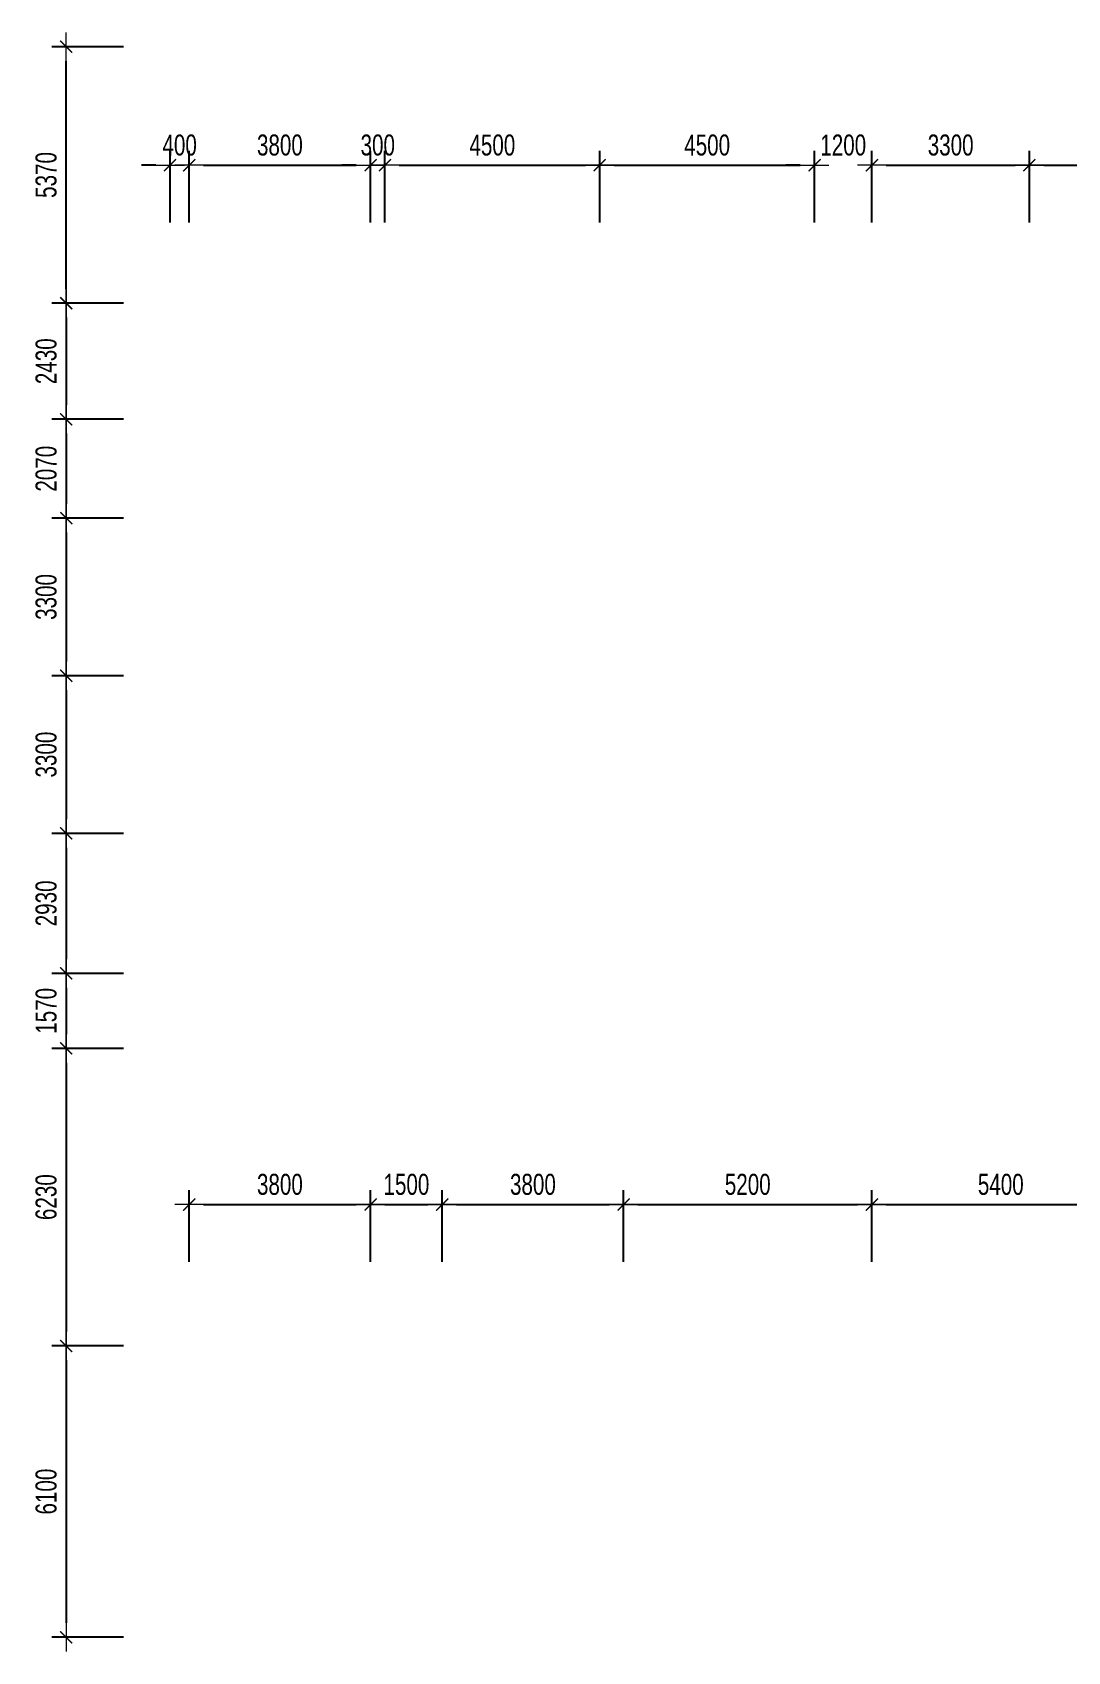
# Model space of a CAD drawing. Header units: millimetres. Extents: x -270655 to 676466, y -1281 to 105022.
# Drawn here: x 28115 to 49801, y 38000 to 71900 of the extents above; entities that cross this region are included whole.
import ezdxf

# ---------------------------------------------------------------- set-up
doc = ezdxf.new("R2010")
doc.units = ezdxf.units.MM
doc.layers.get('Defpoints').update_dxf_attribs({"color": 151, "lineweight": 9})
doc.layers.add('NDC_S_DIM', color=1, linetype='Continuous', lineweight=15)
doc.styles.add('NDC_DIM', font='', dxfattribs={"width": 0.75})
doc.styles.get('NDC_DIM').set_extended_font_data('Dotum')
doc.dimstyles.new('NDC_dim_200', dxfattribs={"dimscale": 200, "dimtxt": 2.2, "dimasz": 1.5, "dimexe": 1.5, "dimexo": 2.5, "dimgap": 1, "dimtad": 1, "dimdec": 0, "dimzin": 0, "dimdsep": 46, "dimtxsty": 'NDC_DIM', "dimblk": 'DIMMARK', "dimcen": 0.09, "dimdle": 1.2, "dimclrd": 1, "dimclre": 1, "dimclrt": 3, "dimadec": 0, "dimazin": 0, "dimtfac": 1, "dimtdec": 0, "dimtix": 1, "dimtofl": 0, "dimtmove": 0, "dimatfit": 3, "dimfxl": 6, "dimfxlon": 1, "dimtolj": 1, "dimtzin": 0, "dimarcsym": 0})

# ---------------------------------------------------------------- blocks, each defined once
blk = doc.blocks.new('DIMMARK')
at = {"layer": 'NDC_S_DIM', "color": 1}
blk.add_line((-1.5, 0), (1, 0), dxfattribs=at)
at = {"layer": 'NDC_S_DIM', "color": 2, "const_width": 0.1}
blk.add_lwpolyline([(-0.42, -0.42), (0.42, 0.42)], dxfattribs=at)
blk = doc.blocks.new('*D304')
at = {"layer": 'Defpoints', "color": 0, "transparency": 16777216}
for p in [(31000, 66230), (28824, 63800), (31519, 63800)]:
    blk.add_point(p, dxfattribs=at)
at = {"layer": 'NDC_S_DIM', "color": 1, "lineweight": -2, "transparency": 16777216}
for p, q in [((30024, 66230), (28524, 66230)), ((28824, 65930), (28824, 64100)), ((30024, 63800), (28524, 63800))]:
    blk.add_line(p, q, dxfattribs=at)
at = {"layer": 'NDC_S_DIM', "color": 1, "lineweight": -2, "transparency": 16777216, "xscale": 300, "yscale": 300, "zscale": 300}
for p, rotation in [((28824, 66230), 90), ((28824, 63800), 270)]:
    blk.add_blockref('DIMMARK', p, dxfattribs=dict(at, rotation=rotation))
at = {"layer": 'NDC_S_DIM', "color": 3, "transparency": 16777216, "insert": (28404, 65015), "char_height": 440, "attachment_point": 5, "rotation": 90, "style": 'NDC_DIM'}
blk.add_mtext('\\A1;2430', dxfattribs=at)
blk = doc.blocks.new('*D305')
at = {"layer": 'Defpoints', "color": 0, "transparency": 16777216}
for p in [(31519, 63800), (28824, 61730), (31000, 61730)]:
    blk.add_point(p, dxfattribs=at)
at = {"layer": 'NDC_S_DIM', "color": 1, "lineweight": -2, "transparency": 16777216}
for p, q in [((30024, 63800), (28524, 63800)), ((28824, 63500), (28824, 62030)), ((30024, 61730), (28524, 61730))]:
    blk.add_line(p, q, dxfattribs=at)
at = {"layer": 'NDC_S_DIM', "color": 1, "lineweight": -2, "transparency": 16777216, "xscale": 300, "yscale": 300, "zscale": 300}
for p, rotation in [((28824, 63800), 90), ((28824, 61730), 270)]:
    blk.add_blockref('DIMMARK', p, dxfattribs=dict(at, rotation=rotation))
at = {"layer": 'NDC_S_DIM', "color": 3, "transparency": 16777216, "insert": (28404, 62765), "char_height": 440, "attachment_point": 5, "rotation": 90, "style": 'NDC_DIM'}
blk.add_mtext('\\A1;2070', dxfattribs=at)
blk = doc.blocks.new('*D292')
at = {"layer": 'Defpoints', "color": 0, "transparency": 16777216}
for p in [(31000, 61730), (28824, 58430), (31000, 58430)]:
    blk.add_point(p, dxfattribs=at)
at = {"layer": 'NDC_S_DIM', "color": 1, "lineweight": -2, "transparency": 16777216}
for p, q in [((30024, 61730), (28524, 61730)), ((28824, 61430), (28824, 58730)), ((30024, 58430), (28524, 58430))]:
    blk.add_line(p, q, dxfattribs=at)
at = {"layer": 'NDC_S_DIM', "color": 1, "lineweight": -2, "transparency": 16777216, "xscale": 300, "yscale": 300, "zscale": 300}
for p, rotation in [((28824, 61730), 90), ((28824, 58430), 270)]:
    blk.add_blockref('DIMMARK', p, dxfattribs=dict(at, rotation=rotation))
at = {"layer": 'NDC_S_DIM', "color": 3, "transparency": 16777216, "insert": (28404, 60080), "char_height": 440, "attachment_point": 5, "rotation": 90, "style": 'NDC_DIM'}
blk.add_mtext('\\A1;3300', dxfattribs=at)
blk = doc.blocks.new('*D293')
at = {"layer": 'Defpoints', "color": 0, "transparency": 16777216}
for p in [(31000, 58430), (28824, 55130), (31000, 55130)]:
    blk.add_point(p, dxfattribs=at)
at = {"layer": 'NDC_S_DIM', "color": 1, "lineweight": -2, "transparency": 16777216}
for p, q in [((30024, 58430), (28524, 58430)), ((28824, 58130), (28824, 55430)), ((30024, 55130), (28524, 55130))]:
    blk.add_line(p, q, dxfattribs=at)
at = {"layer": 'NDC_S_DIM', "color": 1, "lineweight": -2, "transparency": 16777216, "xscale": 300, "yscale": 300, "zscale": 300}
for p, rotation in [((28824, 58430), 90), ((28824, 55130), 270)]:
    blk.add_blockref('DIMMARK', p, dxfattribs=dict(at, rotation=rotation))
at = {"layer": 'NDC_S_DIM', "color": 3, "transparency": 16777216, "insert": (28404, 56780), "char_height": 440, "attachment_point": 5, "rotation": 90, "style": 'NDC_DIM'}
blk.add_mtext('\\A1;3300', dxfattribs=at)
blk = doc.blocks.new('*D294')
at = {"layer": 'Defpoints', "color": 0, "transparency": 16777216}
for p in [(31000, 55130), (28824, 52200), (31327, 52200)]:
    blk.add_point(p, dxfattribs=at)
at = {"layer": 'NDC_S_DIM', "color": 1, "lineweight": -2, "transparency": 16777216}
for p, q in [((30024, 55130), (28524, 55130)), ((28824, 54830), (28824, 52500)), ((30024, 52200), (28524, 52200))]:
    blk.add_line(p, q, dxfattribs=at)
at = {"layer": 'NDC_S_DIM', "color": 1, "lineweight": -2, "transparency": 16777216, "xscale": 300, "yscale": 300, "zscale": 300}
for p, rotation in [((28824, 55130), 90), ((28824, 52200), 270)]:
    blk.add_blockref('DIMMARK', p, dxfattribs=dict(at, rotation=rotation))
at = {"layer": 'NDC_S_DIM', "color": 3, "transparency": 16777216, "insert": (28404, 53665), "char_height": 440, "attachment_point": 5, "rotation": 90, "style": 'NDC_DIM'}
blk.add_mtext('\\A1;2930', dxfattribs=at)
blk = doc.blocks.new('*D295')
at = {"layer": 'Defpoints', "color": 0, "transparency": 16777216}
for p in [(31327, 52200), (28824, 50630), (31000, 50630)]:
    blk.add_point(p, dxfattribs=at)
at = {"layer": 'NDC_S_DIM', "color": 1, "lineweight": -2, "transparency": 16777216}
for p, q in [((30024, 52200), (28524, 52200)), ((28824, 51900), (28824, 50930)), ((30024, 50630), (28524, 50630))]:
    blk.add_line(p, q, dxfattribs=at)
at = {"layer": 'NDC_S_DIM', "color": 1, "lineweight": -2, "transparency": 16777216, "xscale": 300, "yscale": 300, "zscale": 300}
for p, rotation in [((28824, 52200), 90), ((28824, 50630), 270)]:
    blk.add_blockref('DIMMARK', p, dxfattribs=dict(at, rotation=rotation))
at = {"layer": 'NDC_S_DIM', "color": 3, "transparency": 16777216, "insert": (28404, 51415), "char_height": 440, "attachment_point": 5, "rotation": 90, "style": 'NDC_DIM'}
blk.add_mtext('\\A1;1570', dxfattribs=at)
blk = doc.blocks.new('*D296')
at = {"layer": 'Defpoints', "color": 0, "transparency": 16777216}
for p in [(28824, 71600), (31519, 71600), (31000, 66230)]:
    blk.add_point(p, dxfattribs=at)
at = {"layer": 'NDC_S_DIM', "color": 1, "lineweight": -2, "transparency": 16777216}
for p, q in [((30024, 71600), (28524, 71600)), ((28824, 66530), (28824, 71300)), ((30024, 66230), (28524, 66230))]:
    blk.add_line(p, q, dxfattribs=at)
at = {"layer": 'NDC_S_DIM', "color": 1, "lineweight": -2, "transparency": 16777216, "xscale": 300, "yscale": 300, "zscale": 300}
for p, rotation in [((28824, 71600), 90), ((28824, 66230), 270)]:
    blk.add_blockref('DIMMARK', p, dxfattribs=dict(at, rotation=rotation))
at = {"layer": 'NDC_S_DIM', "color": 3, "transparency": 16777216, "insert": (28404, 68915), "char_height": 440, "attachment_point": 5, "rotation": 90, "style": 'NDC_DIM'}
blk.add_mtext('\\A1;5370', dxfattribs=at)
blk = doc.blocks.new('*D297')
at = {"layer": 'Defpoints', "color": 0, "transparency": 16777216}
for p in [(31000, 50630), (28824, 44400), (31519, 44400)]:
    blk.add_point(p, dxfattribs=at)
at = {"layer": 'NDC_S_DIM', "color": 1, "lineweight": -2, "transparency": 16777216}
for p, q in [((30024, 50630), (28524, 50630)), ((28824, 50330), (28824, 44700)), ((30024, 44400), (28524, 44400))]:
    blk.add_line(p, q, dxfattribs=at)
at = {"layer": 'NDC_S_DIM', "color": 1, "lineweight": -2, "transparency": 16777216, "xscale": 300, "yscale": 300, "zscale": 300}
for p, rotation in [((28824, 50630), 90), ((28824, 44400), 270)]:
    blk.add_blockref('DIMMARK', p, dxfattribs=dict(at, rotation=rotation))
at = {"layer": 'NDC_S_DIM', "color": 3, "transparency": 16777216, "insert": (28404, 47515), "char_height": 440, "attachment_point": 5, "rotation": 90, "style": 'NDC_DIM'}
blk.add_mtext('\\A1;6230', dxfattribs=at)
blk = doc.blocks.new('*D279')
at = {"layer": 'Defpoints', "color": 0, "transparency": 16777216}
for p in [(31400, 69119), (31000, 66230), (31400, 65790)]:
    blk.add_point(p, dxfattribs=at)
at = {"layer": 'NDC_S_DIM', "color": 1, "lineweight": -2, "transparency": 16777216}
for p, q in [((31000, 67919), (31000, 69419)), ((31400, 67919), (31400, 69419)), ((30700, 69119), (30400, 69119)), ((31700, 69119), (32000, 69119))]:
    blk.add_line(p, q, dxfattribs=at)
at = {"layer": 'NDC_S_DIM', "color": 1, "lineweight": -2, "transparency": 16777216, "xscale": 300, "yscale": 300, "zscale": 300}
blk.add_blockref('DIMMARK', (31000, 69119), dxfattribs=at)
at = {"layer": 'NDC_S_DIM', "color": 1, "lineweight": -2, "transparency": 16777216, "xscale": 300, "yscale": 300, "zscale": 300, "rotation": 180}
blk.add_blockref('DIMMARK', (31400, 69119), dxfattribs=at)
at = {"layer": 'NDC_S_DIM', "color": 3, "transparency": 16777216, "insert": (31200, 69539), "char_height": 440, "attachment_point": 5, "style": 'NDC_DIM'}
blk.add_mtext('\\A1;400', dxfattribs=at)
blk = doc.blocks.new('*D280')
at = {"layer": 'Defpoints', "color": 0, "transparency": 16777216}
for p in [(35200, 69119), (35200, 67079), (31400, 65790)]:
    blk.add_point(p, dxfattribs=at)
at = {"layer": 'NDC_S_DIM', "color": 1, "lineweight": -2, "transparency": 16777216}
for p, q in [((31400, 67919), (31400, 69419)), ((35200, 67919), (35200, 69419)), ((31700, 69119), (34900, 69119))]:
    blk.add_line(p, q, dxfattribs=at)
at = {"layer": 'NDC_S_DIM', "color": 1, "lineweight": -2, "transparency": 16777216, "xscale": 300, "yscale": 300, "zscale": 300, "rotation": 180}
blk.add_blockref('DIMMARK', (31400, 69119), dxfattribs=at)
at = {"layer": 'NDC_S_DIM', "color": 1, "lineweight": -2, "transparency": 16777216, "xscale": 300, "yscale": 300, "zscale": 300}
blk.add_blockref('DIMMARK', (35200, 69119), dxfattribs=at)
at = {"layer": 'NDC_S_DIM', "color": 3, "transparency": 16777216, "insert": (33300, 69539), "char_height": 440, "attachment_point": 5, "style": 'NDC_DIM'}
blk.add_mtext('\\A1;3800', dxfattribs=at)
blk = doc.blocks.new('*D281')
at = {"layer": 'Defpoints', "color": 0, "transparency": 16777216}
for p in [(35500, 69119), (35200, 65790), (35500, 65790)]:
    blk.add_point(p, dxfattribs=at)
at = {"layer": 'NDC_S_DIM', "color": 1, "lineweight": -2, "transparency": 16777216}
for p, q in [((35200, 67919), (35200, 69419)), ((35500, 67919), (35500, 69419)), ((34900, 69119), (34600, 69119)), ((35800, 69119), (36100, 69119))]:
    blk.add_line(p, q, dxfattribs=at)
at = {"layer": 'NDC_S_DIM', "color": 1, "lineweight": -2, "transparency": 16777216, "xscale": 300, "yscale": 300, "zscale": 300}
blk.add_blockref('DIMMARK', (35200, 69119), dxfattribs=at)
at = {"layer": 'NDC_S_DIM', "color": 1, "lineweight": -2, "transparency": 16777216, "xscale": 300, "yscale": 300, "zscale": 300, "rotation": 180}
blk.add_blockref('DIMMARK', (35500, 69119), dxfattribs=at)
at = {"layer": 'NDC_S_DIM', "color": 3, "transparency": 16777216, "insert": (35350, 69539), "char_height": 440, "attachment_point": 5, "style": 'NDC_DIM'}
blk.add_mtext('\\A1;300', dxfattribs=at)
blk = doc.blocks.new('*D282')
at = {"layer": 'Defpoints', "color": 0, "transparency": 16777216}
for p in [(40000, 69119), (40000, 66230), (35500, 65790)]:
    blk.add_point(p, dxfattribs=at)
at = {"layer": 'NDC_S_DIM', "color": 1, "lineweight": -2, "transparency": 16777216}
for p, q in [((35500, 67919), (35500, 69419)), ((40000, 67919), (40000, 69419)), ((35800, 69119), (39700, 69119))]:
    blk.add_line(p, q, dxfattribs=at)
at = {"layer": 'NDC_S_DIM', "color": 1, "lineweight": -2, "transparency": 16777216, "xscale": 300, "yscale": 300, "zscale": 300, "rotation": 180}
blk.add_blockref('DIMMARK', (35500, 69119), dxfattribs=at)
at = {"layer": 'NDC_S_DIM', "color": 1, "lineweight": -2, "transparency": 16777216, "xscale": 300, "yscale": 300, "zscale": 300}
blk.add_blockref('DIMMARK', (40000, 69119), dxfattribs=at)
at = {"layer": 'NDC_S_DIM', "color": 3, "transparency": 16777216, "insert": (37750, 69539), "char_height": 440, "attachment_point": 5, "style": 'NDC_DIM'}
blk.add_mtext('\\A1;4500', dxfattribs=at)
blk = doc.blocks.new('*D248')
at = {"layer": 'Defpoints', "color": 0, "transparency": 16777216}
for p in [(44500, 69119), (40000, 66230), (44500, 66230)]:
    blk.add_point(p, dxfattribs=at)
at = {"layer": 'NDC_S_DIM', "color": 1, "lineweight": -2, "transparency": 16777216}
for p, q in [((40000, 67919), (40000, 69419)), ((44500, 67919), (44500, 69419)), ((40300, 69119), (44200, 69119))]:
    blk.add_line(p, q, dxfattribs=at)
at = {"layer": 'NDC_S_DIM', "color": 1, "lineweight": -2, "transparency": 16777216, "xscale": 300, "yscale": 300, "zscale": 300, "rotation": 180}
blk.add_blockref('DIMMARK', (40000, 69119), dxfattribs=at)
at = {"layer": 'NDC_S_DIM', "color": 1, "lineweight": -2, "transparency": 16777216, "xscale": 300, "yscale": 300, "zscale": 300}
blk.add_blockref('DIMMARK', (44500, 69119), dxfattribs=at)
at = {"layer": 'NDC_S_DIM', "color": 3, "transparency": 16777216, "insert": (42250, 69539), "char_height": 440, "attachment_point": 5, "style": 'NDC_DIM'}
blk.add_mtext('\\A1;4500', dxfattribs=at)
blk = doc.blocks.new('*D249')
at = {"layer": 'Defpoints', "color": 0, "transparency": 16777216}
for p in [(45700, 69119), (44500, 66230), (45700, 66254)]:
    blk.add_point(p, dxfattribs=at)
at = {"layer": 'NDC_S_DIM', "color": 1, "lineweight": -2, "transparency": 16777216}
for p, q in [((44500, 67919), (44500, 69419)), ((45700, 67919), (45700, 69419)), ((44200, 69119), (43900, 69119)), ((46000, 69119), (46300, 69119))]:
    blk.add_line(p, q, dxfattribs=at)
at = {"layer": 'NDC_S_DIM', "color": 1, "lineweight": -2, "transparency": 16777216, "xscale": 300, "yscale": 300, "zscale": 300}
blk.add_blockref('DIMMARK', (44500, 69119), dxfattribs=at)
at = {"layer": 'NDC_S_DIM', "color": 1, "lineweight": -2, "transparency": 16777216, "xscale": 300, "yscale": 300, "zscale": 300, "rotation": 180}
blk.add_blockref('DIMMARK', (45700, 69119), dxfattribs=at)
at = {"layer": 'NDC_S_DIM', "color": 3, "transparency": 16777216, "insert": (45100, 69539), "char_height": 440, "attachment_point": 5, "style": 'NDC_DIM'}
blk.add_mtext('\\A1;1200', dxfattribs=at)
blk = doc.blocks.new('*D250')
at = {"layer": 'Defpoints', "color": 0, "transparency": 16777216}
for p in [(49000, 69119), (45700, 67565), (49000, 66230)]:
    blk.add_point(p, dxfattribs=at)
at = {"layer": 'NDC_S_DIM', "color": 1, "lineweight": -2, "transparency": 16777216}
for p, q in [((45700, 68065), (45700, 69419)), ((49000, 67919), (49000, 69419)), ((46000, 69119), (48700, 69119))]:
    blk.add_line(p, q, dxfattribs=at)
at = {"layer": 'NDC_S_DIM', "color": 1, "lineweight": -2, "transparency": 16777216, "xscale": 300, "yscale": 300, "zscale": 300, "rotation": 180}
blk.add_blockref('DIMMARK', (45700, 69119), dxfattribs=at)
at = {"layer": 'NDC_S_DIM', "color": 1, "lineweight": -2, "transparency": 16777216, "xscale": 300, "yscale": 300, "zscale": 300}
blk.add_blockref('DIMMARK', (49000, 69119), dxfattribs=at)
at = {"layer": 'NDC_S_DIM', "color": 3, "transparency": 16777216, "insert": (47350, 69539), "char_height": 440, "attachment_point": 5, "style": 'NDC_DIM'}
blk.add_mtext('\\A1;3300', dxfattribs=at)
blk = doc.blocks.new('*D251')
at = {"layer": 'Defpoints', "color": 0, "transparency": 16777216}
for p in [(53500, 69119), (49000, 66230), (53500, 66230)]:
    blk.add_point(p, dxfattribs=at)
at = {"layer": 'NDC_S_DIM', "color": 1, "lineweight": -2, "transparency": 16777216}
for p, q in [((49000, 67919), (49000, 69419)), ((53500, 67919), (53500, 69419)), ((49300, 69119), (53200, 69119))]:
    blk.add_line(p, q, dxfattribs=at)
at = {"layer": 'NDC_S_DIM', "color": 1, "lineweight": -2, "transparency": 16777216, "xscale": 300, "yscale": 300, "zscale": 300, "rotation": 180}
blk.add_blockref('DIMMARK', (49000, 69119), dxfattribs=at)
at = {"layer": 'NDC_S_DIM', "color": 1, "lineweight": -2, "transparency": 16777216, "xscale": 300, "yscale": 300, "zscale": 300}
blk.add_blockref('DIMMARK', (53500, 69119), dxfattribs=at)
at = {"layer": 'NDC_S_DIM', "color": 3, "transparency": 16777216, "insert": (51250, 69539), "char_height": 440, "attachment_point": 5, "style": 'NDC_DIM'}
blk.add_mtext('\\A1;4500', dxfattribs=at)
blk = doc.blocks.new('*D231')
at = {"layer": 'Defpoints', "color": 0, "transparency": 16777216}
for p in [(35200, 47360), (31400, 44400), (35200, 44400)]:
    blk.add_point(p, dxfattribs=at)
at = {"layer": 'NDC_S_DIM', "color": 1, "lineweight": -2, "transparency": 16777216}
for p, q in [((31400, 46160), (31400, 47660)), ((35200, 46160), (35200, 47660)), ((31700, 47360), (34900, 47360))]:
    blk.add_line(p, q, dxfattribs=at)
at = {"layer": 'NDC_S_DIM', "color": 1, "lineweight": -2, "transparency": 16777216, "xscale": 300, "yscale": 300, "zscale": 300, "rotation": 180}
blk.add_blockref('DIMMARK', (31400, 47360), dxfattribs=at)
at = {"layer": 'NDC_S_DIM', "color": 1, "lineweight": -2, "transparency": 16777216, "xscale": 300, "yscale": 300, "zscale": 300}
blk.add_blockref('DIMMARK', (35200, 47360), dxfattribs=at)
at = {"layer": 'NDC_S_DIM', "color": 3, "transparency": 16777216, "insert": (33300, 47780), "char_height": 440, "attachment_point": 5, "style": 'NDC_DIM'}
blk.add_mtext('\\A1;3800', dxfattribs=at)
blk = doc.blocks.new('*D232')
at = {"layer": 'Defpoints', "color": 0, "transparency": 16777216}
for p in [(36700, 47360), (35200, 44400), (36700, 44400)]:
    blk.add_point(p, dxfattribs=at)
at = {"layer": 'NDC_S_DIM', "color": 1, "lineweight": -2, "transparency": 16777216}
for p, q in [((35200, 46160), (35200, 47660)), ((36700, 46160), (36700, 47660)), ((35500, 47360), (36400, 47360))]:
    blk.add_line(p, q, dxfattribs=at)
at = {"layer": 'NDC_S_DIM', "color": 1, "lineweight": -2, "transparency": 16777216, "xscale": 300, "yscale": 300, "zscale": 300, "rotation": 180}
blk.add_blockref('DIMMARK', (35200, 47360), dxfattribs=at)
at = {"layer": 'NDC_S_DIM', "color": 1, "lineweight": -2, "transparency": 16777216, "xscale": 300, "yscale": 300, "zscale": 300}
blk.add_blockref('DIMMARK', (36700, 47360), dxfattribs=at)
at = {"layer": 'NDC_S_DIM', "color": 3, "transparency": 16777216, "insert": (35950, 47780), "char_height": 440, "attachment_point": 5, "style": 'NDC_DIM'}
blk.add_mtext('\\A1;1500', dxfattribs=at)
blk = doc.blocks.new('*D233')
at = {"layer": 'Defpoints', "color": 0, "transparency": 16777216}
for p in [(40500, 47360), (36700, 44400), (40500, 44400)]:
    blk.add_point(p, dxfattribs=at)
at = {"layer": 'NDC_S_DIM', "color": 1, "lineweight": -2, "transparency": 16777216}
for p, q in [((36700, 46160), (36700, 47660)), ((40500, 46160), (40500, 47660)), ((37000, 47360), (40200, 47360))]:
    blk.add_line(p, q, dxfattribs=at)
at = {"layer": 'NDC_S_DIM', "color": 1, "lineweight": -2, "transparency": 16777216, "xscale": 300, "yscale": 300, "zscale": 300, "rotation": 180}
blk.add_blockref('DIMMARK', (36700, 47360), dxfattribs=at)
at = {"layer": 'NDC_S_DIM', "color": 1, "lineweight": -2, "transparency": 16777216, "xscale": 300, "yscale": 300, "zscale": 300}
blk.add_blockref('DIMMARK', (40500, 47360), dxfattribs=at)
at = {"layer": 'NDC_S_DIM', "color": 3, "transparency": 16777216, "insert": (38600, 47780), "char_height": 440, "attachment_point": 5, "style": 'NDC_DIM'}
blk.add_mtext('\\A1;3800', dxfattribs=at)
blk = doc.blocks.new('*D234')
at = {"layer": 'Defpoints', "color": 0, "transparency": 16777216}
for p in [(45700, 47360), (40500, 44400), (45700, 44400)]:
    blk.add_point(p, dxfattribs=at)
at = {"layer": 'NDC_S_DIM', "color": 1, "lineweight": -2, "transparency": 16777216}
for p, q in [((40500, 46160), (40500, 47660)), ((45700, 46160), (45700, 47660)), ((40800, 47360), (45400, 47360))]:
    blk.add_line(p, q, dxfattribs=at)
at = {"layer": 'NDC_S_DIM', "color": 1, "lineweight": -2, "transparency": 16777216, "xscale": 300, "yscale": 300, "zscale": 300, "rotation": 180}
blk.add_blockref('DIMMARK', (40500, 47360), dxfattribs=at)
at = {"layer": 'NDC_S_DIM', "color": 1, "lineweight": -2, "transparency": 16777216, "xscale": 300, "yscale": 300, "zscale": 300}
blk.add_blockref('DIMMARK', (45700, 47360), dxfattribs=at)
at = {"layer": 'NDC_S_DIM', "color": 3, "transparency": 16777216, "insert": (43100, 47780), "char_height": 440, "attachment_point": 5, "style": 'NDC_DIM'}
blk.add_mtext('\\A1;5200', dxfattribs=at)
blk = doc.blocks.new('*D235')
at = {"layer": 'Defpoints', "color": 0, "transparency": 16777216}
for p in [(51100, 47360), (45700, 44400), (51100, 44400)]:
    blk.add_point(p, dxfattribs=at)
at = {"layer": 'NDC_S_DIM', "color": 1, "lineweight": -2, "transparency": 16777216}
for p, q in [((45700, 46160), (45700, 47660)), ((51100, 46160), (51100, 47660)), ((46000, 47360), (50800, 47360))]:
    blk.add_line(p, q, dxfattribs=at)
at = {"layer": 'NDC_S_DIM', "color": 1, "lineweight": -2, "transparency": 16777216, "xscale": 300, "yscale": 300, "zscale": 300, "rotation": 180}
blk.add_blockref('DIMMARK', (45700, 47360), dxfattribs=at)
at = {"layer": 'NDC_S_DIM', "color": 1, "lineweight": -2, "transparency": 16777216, "xscale": 300, "yscale": 300, "zscale": 300}
blk.add_blockref('DIMMARK', (51100, 47360), dxfattribs=at)
at = {"layer": 'NDC_S_DIM', "color": 3, "transparency": 16777216, "insert": (48400, 47780), "char_height": 440, "attachment_point": 5, "style": 'NDC_DIM'}
blk.add_mtext('\\A1;5400', dxfattribs=at)
blk = doc.blocks.new('*D271')
at = {"layer": 'Defpoints', "color": 0, "transparency": 16777216}
for p in [(39744, 44400), (28824, 38300), (39744, 38300)]:
    blk.add_point(p, dxfattribs=at)
at = {"layer": 'NDC_S_DIM', "color": 1, "lineweight": -2, "transparency": 16777216}
for p, q in [((30024, 44400), (28524, 44400)), ((28824, 44100), (28824, 38600)), ((30024, 38300), (28524, 38300))]:
    blk.add_line(p, q, dxfattribs=at)
at = {"layer": 'NDC_S_DIM', "color": 1, "lineweight": -2, "transparency": 16777216, "xscale": 300, "yscale": 300, "zscale": 300}
for p, rotation in [((28824, 44400), 90), ((28824, 38300), 270)]:
    blk.add_blockref('DIMMARK', p, dxfattribs=dict(at, rotation=rotation))
at = {"layer": 'NDC_S_DIM', "color": 3, "transparency": 16777216, "insert": (28404, 41350), "char_height": 440, "attachment_point": 5, "rotation": 90, "style": 'NDC_DIM'}
blk.add_mtext('\\A1;6100', dxfattribs=at)

msp = doc.modelspace()

# ---------------------------------------------------------------- texts
at = {"layer": 'NDC_S_DIM', "color": 3, "insert": (45638.8, 59543.5), "char_height": 440, "attachment_point": 9, "style": 'NDC_DIM'}
msp.add_mtext('\\A1;', dxfattribs=at)

# ---------------------------------------------------------------- dimensions: what is measured, and where the dimension line sits
at = {"layer": 'NDC_S_DIM'}
for base, p1, p2, picture, middle in [((28824, 71600), (31000, 66230.2), (31519.3, 71600), '*D296', (28403.7, 68915.1)), ((28824, 63800), (31000, 66230.2), (31519.3, 63800), '*D304', (28403.7, 65015.1)), ((28824, 44400), (31000, 50629.8), (31519.3, 44400), '*D297', (28403.7, 47514.9))]:
    dim = msp.add_linear_dim(base=base, p1=p1, p2=p2, angle=90, dimstyle='NDC_dim_200', dxfattribs=at)
    dim.commit()
    dim.dimension.update_dxf_attribs({"geometry": picture, "text_midpoint": middle})
for base, p1, p2, picture, middle in [((31400, 69118.9), (31000, 66230.2), (31400, 65790.2), '*D279', (31200, 69539.2)), ((35200, 47359.7), (31400, 44400), (35200, 44400), '*D231', (33300, 47780))]:
    dim = msp.add_linear_dim(base=base, p1=p1, p2=p2, dimstyle='NDC_dim_200', dxfattribs=at)
    dim.commit()
    dim.dimension.update_dxf_attribs({"geometry": picture, "text_midpoint": middle})
for base, p1, p2, picture, middle in [((35200, 69118.9), (31400, 65790.2), (35200, 67078.8), '*D280', (33300, 69539.2)), ((35500, 69118.9), (35200, 65790.2), (35500, 65790.2), '*D281', (35350, 69539.2)), ((40000, 69118.9), (35500, 65790.2), (40000, 66230.2), '*D282', (37750, 69539.2)), ((44500, 69118.9), (40000, 66230.2), (44500, 66230.2), '*D248', (42250, 69539.2)), ((45700, 69118.9), (44500, 66230.2), (45700, 66254.1), '*D249', (45100, 69539.2)), ((49000, 69118.9), (45700, 67565), (49000, 66230.2), '*D250', (47350, 69539.2)), ((53500, 69118.9), (49000, 66230.2), (53500, 66230.2), '*D251', (51250, 69539.2)), ((36700, 47359.7), (35200, 44400), (36700, 44400), '*D232', (35950, 47780)), ((40500, 47359.7), (36700, 44400), (40500, 44400), '*D233', (38600, 47780)), ((45700, 47359.7), (40500, 44400), (45700, 44400), '*D234', (43100, 47780)), ((51100, 47359.7), (45700, 44400), (51100, 44400), '*D235', (48400, 47780))]:
    dim = msp.add_linear_dim(base=base, p1=p1, p2=p2, dimstyle='NDC_dim_200', override={"dimtmove": 1}, dxfattribs=at)
    dim.commit()
    dim.dimension.update_dxf_attribs({"geometry": picture, "text_midpoint": middle})
for base, p1, p2, picture, middle in [((28824, 61730.2), (31519.3, 63800), (31000, 61730.2), '*D305', (28403.7, 62765.1)), ((28824, 58430), (31000, 61730.2), (31000, 58430), '*D292', (28403.7, 60080.1)), ((28824, 55129.8), (31000, 58430), (31000, 55129.8), '*D293', (28403.7, 56779.9)), ((28824, 52200), (31000, 55129.8), (31327.3, 52200), '*D294', (28403.7, 53664.9)), ((28824, 50629.8), (31327.3, 52200), (31000, 50629.8), '*D295', (28403.7, 51414.9)), ((28824, 38300), (39744.3, 44400), (39744.3, 38300), '*D271', (28403.7, 41350))]:
    dim = msp.add_linear_dim(base=base, p1=p1, p2=p2, angle=90, dimstyle='NDC_dim_200', override={"dimtmove": 1}, dxfattribs=at)
    dim.commit()
    dim.dimension.update_dxf_attribs({"geometry": picture, "text_midpoint": middle})

doc.saveas('drawing.dxf')
